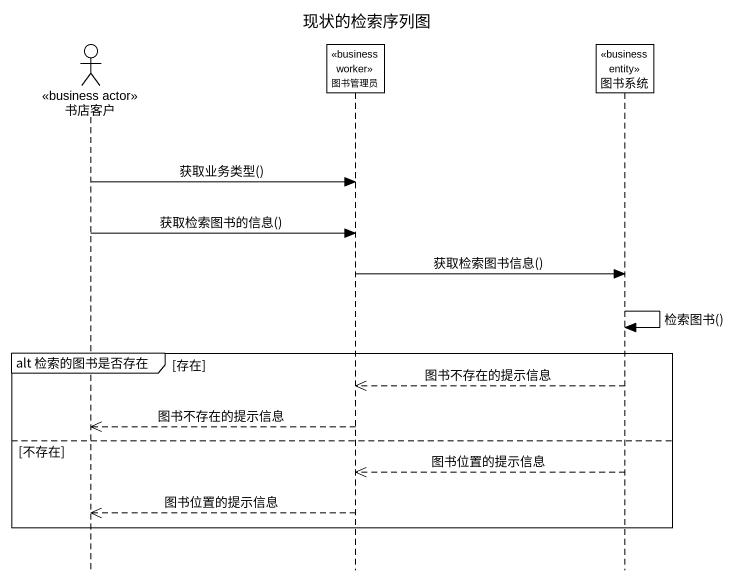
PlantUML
@startuml
title 现状的检索序列图
hide footbox
actor 书店客户 <<business actor>>
participant 图书管理员 <<business worker>>
participant 图书系统 <<business entity>>

书店客户 -> 图书管理员 : 获取业务类型()
书店客户 -> 图书管理员 : 获取检索图书的信息()
图书管理员 -> 图书系统 : 获取检索图书信息()
图书系统 -> 图书系统 : 检索图书()
group alt 检索的图书是否存在 [存在]
  图书系统 -->> 图书管理员 : 图书不存在的提示信息
  图书管理员 -->> 书店客户 : 图书不存在的提示信息
else 不存在
  图书系统 -->> 图书管理员 : 图书位置的提示信息
  图书管理员 -->> 书店客户 : 图书位置的提示信息
end
@enduml
